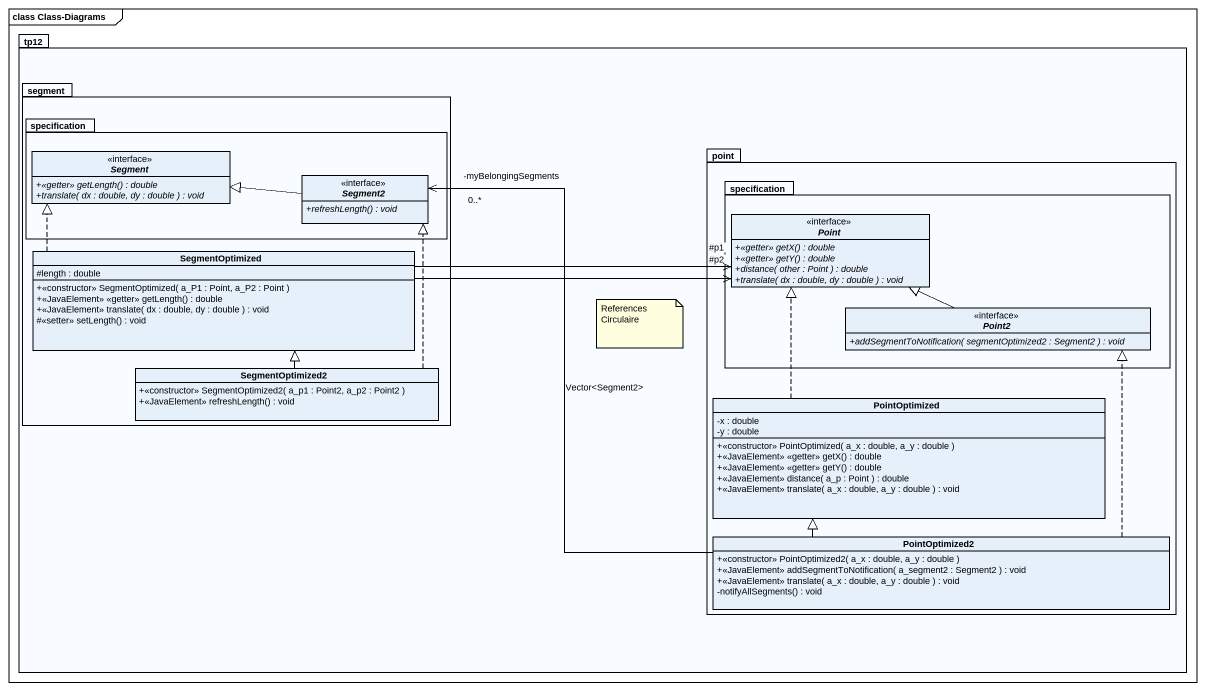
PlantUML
@startuml
mainframe class Class-Diagrams
hide circle
hide empty members
skinparam classAttributeIconSize 0
package tp12 {
  package segment {
    package specification {
      interface Segment {
        {abstract} +<<getter>> getLength() : double
        {abstract} +translate( dx : double, dy : double ) : void
      }
      interface Segment2 {
        {abstract} +refreshLength() : void
      }
    }
    class SegmentOptimized {
      #length : double
      +<<constructor>> SegmentOptimized( a_P1 : Point, a_P2 : Point )
      +<<JavaElement>> <<getter>> getLength() : double
      +<<JavaElement>> translate( dx : double, dy : double ) : void
      #<<setter>> setLength() : void
    }
    class SegmentOptimized2 {
      +<<constructor>> SegmentOptimized2( a_p1 : Point2, a_p2 : Point2 )
      +<<JavaElement>> refreshLength() : void
    }
  }
  package point {
    package "specification" as specification_2 {
      interface Point {
        {abstract} +<<getter>> getX() : double
        {abstract} +<<getter>> getY() : double
        {abstract} +distance( other : Point ) : double
        {abstract} +translate( dx : double, dy : double ) : void
      }
      interface Point2 {
        {abstract} +addSegmentToNotification( segmentOptimized2 : Segment2 ) : void
      }
    }
    class PointOptimized {
      -x : double
      -y : double
      +<<constructor>> PointOptimized( a_x : double, a_y : double )
      +<<JavaElement>> <<getter>> getX() : double
      +<<JavaElement>> <<getter>> getY() : double
      +<<JavaElement>> distance( a_p : Point ) : double
      +<<JavaElement>> translate( a_x : double, a_y : double ) : void
    }
    class PointOptimized2 {
      +<<constructor>> PointOptimized2( a_x : double, a_y : double )
      +<<JavaElement>> addSegmentToNotification( a_segment2 : Segment2 ) : void
      +<<JavaElement>> translate( a_x : double, a_y : double ) : void
      -notifyAllSegments() : void
    }
  }
}
Segment2 -left-|> Segment
Segment2 "-myBelongingSegments\n0..*" <-- PointOptimized2 : Vector<Segment2>
Point "#p2" <-left- SegmentOptimized
Point "#p1" <-left- SegmentOptimized
SegmentOptimized .up.|> Segment
Point2 -left-|> Point
SegmentOptimized2 .up.|> Segment2
SegmentOptimized2 -up-|> SegmentOptimized
PointOptimized .up.|> Point
PointOptimized2 .up.|> Point2
PointOptimized2 -up-|> PointOptimized
note as N1
  References Circulaire
end note
@enduml
